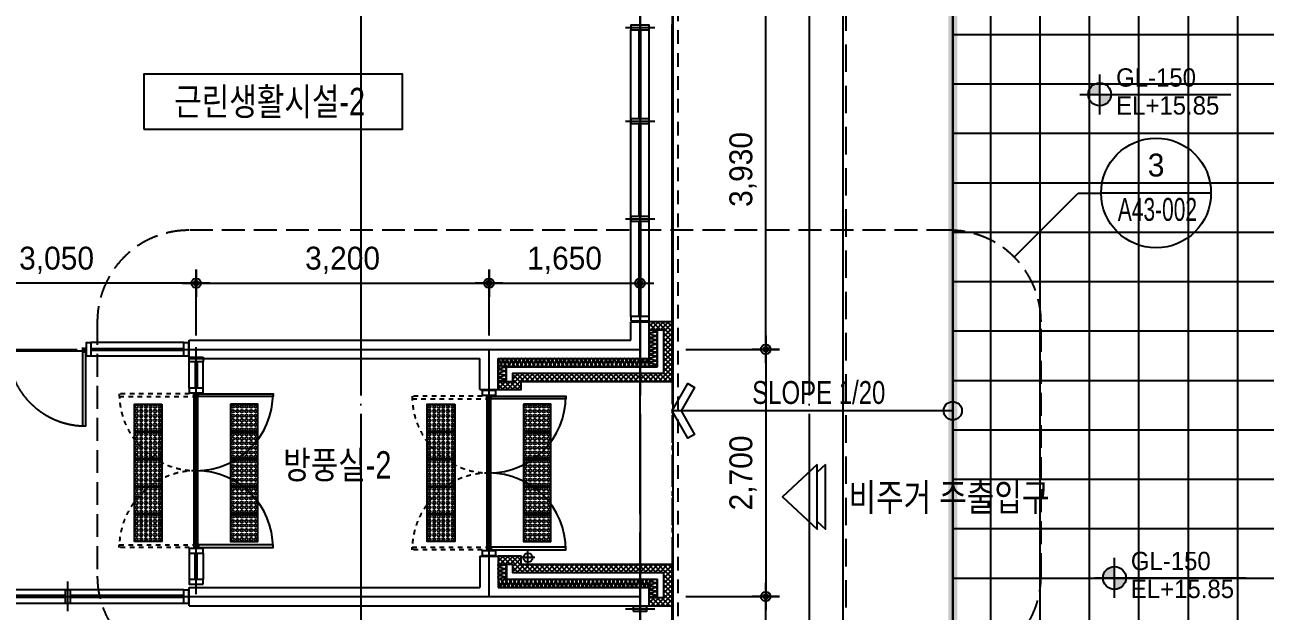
# Model space of a CAD drawing. Header units: millimetres. Extents: x 0 to 1390178, y 0 to 110113.
# Drawn here: x 473250 to 486803, y 38241 to 44646 of the extents above; entities that cross this region are included whole.
import ezdxf
from ezdxf.enums import TextEntityAlignment as Align
from ezdxf.xclip import XClip

# ---------------------------------------------------------------- set-up
doc = ezdxf.new("R2018")
doc.units = ezdxf.units.MM
doc.header["$LTSCALE"] = 100
doc.header["$XCLIPFRAME"] = 0
for name, pattern in [('HID2', [3.5, 2.5, -1]), ('X - 평면도$0$CEN', [62, 60, -1, 0, -1]), ('X - 평면도$0$H1', [1, 0.5, -0.5]), ('X - 평면도$0$HD', [2.5, 1.5, -1]), ('X - 평면도$0$HID', [1.5, 1, -0.5]), ('X - 평면도$0$PHANTOM2', [50, 40, -2, 2, -2, 2, -2])]:
    doc.linetypes.add(name, pattern=pattern)
doc.layers.get('DEFPOINTS').update_dxf_attribs({"color": 145})
for name, color, linetype in [('AA-XXXX-DIMS', 7, 'Continuous'), ('AA-XXXX-SYMB', 7, 'Continuous'), ('AA-XXXX-TEXT', 3, 'Continuous'), ('DIM', 7, 'Continuous'), ('ROM', 7, 'Continuous'), ('SM2', 3, 'Continuous'), ('sm3', 3, 'HID2'), ('SYM', 7, 'Continuous'), ('X - LAND$0$03-사철나무', 8, 'Continuous'), ('X - SHEET$0$AA-BORD-TEXT', 3, 'Continuous'), ('X - 평면도$0$$0$03-사철나무', 8, 'Continuous'), ('X - 평면도$0$0-구역계', 1, 'Continuous'), ('X - 평면도$0$0-조경패턴', 9, 'Continuous'), ('X - 평면도$0$253', 253, 'Continuous'), ('X - 평면도$0$A-CEN', 1, 'X - 평면도$0$CEN'), ('X - 평면도$0$A-grid', 7, 'Continuous'), ('X - 평면도$0$A-INS', 9, 'Continuous'), ('X - 평면도$0$AA-DWXM-WIND', 4, 'Continuous'), ('X - 평면도$0$AA-EL-PCN8', 8, 'Continuous'), ('X - 평면도$0$AA-FLXS-OTHR', 4, 'Continuous'), ('X - 평면도$0$AA-WAXM-BRCK', 3, 'Continuous'), ('X - 평면도$0$AA-WAXM-CONC', 2, 'Continuous'), ('X - 평면도$0$AA-XXXX-CNTL', 1, 'X - 평면도$0$CEN'), ('X - 평면도$0$CEN', 1, 'X - 평면도$0$CEN'), ('X - 평면도$0$H7', 7, 'X - 평면도$0$HID'), ('X - 평면도$0$상부외곽선', 7, 'X - 평면도$0$HID'), ('X - 평면도$0$연속지적도', 7, 'Continuous'), ('X - 평면도$0$장애인관련', 8, 'Continuous'), ('X - 평면도$0$점형블럭', 8, 'Continuous')]:
    doc.layers.add(name, color=color, linetype=linetype)
for name, color, linetype, plot in [('X - LAND$0$DEFPOINT', 163, 'Continuous', False), ('X - 평면도$0$$0$DEFPOINT', 163, 'Continuous', False), ('X - 평면도$0$AA-GUIDE-실명', 125, 'Continuous', False), ('X - 평면도$0$DEFPOINT', 163, 'Continuous', False)]:
    doc.layers.add(name, color=color, linetype=linetype, plot=plot)
doc.layers.add('X - 평면도$0$A-door', color=4, linetype='Continuous', lineweight=25)
doc.styles.add('$4$HAUD01', font='Dotum.ttf')
doc.styles.add('HAUD01', font='Dotum.ttf')
doc.styles.get("Standard").update_dxf_attribs({"font": 'Dotum.ttf'})
doc.styles.add('X - SHEET$0$HAUD01', font='Dotum.ttf')
doc.styles.add('X - 평면도$0$HAUD01', font='Dotum.ttf')
doc.styles.add('돋움', font='Dotum.ttf')
doc.dimstyles.new('HAUD-80', dxfattribs={"dimscale": 100, "dimtxt": 2.5, "dimasz": 0.5, "dimexe": 0, "dimexo": 1.5, "dimgap": 1, "dimtad": 1, "dimdec": 0, "dimdsep": 46, "dimlunit": 6, "dimtxsty": 'HAUD01', "dimblk": 'Z_DOT', "dimcen": 2.5, "dimdle": 1.5, "dimclrd": 7, "dimclre": 7, "dimclrt": 4, "dimadec": 0, "dimazin": 0, "dimtfac": 1, "dimtdec": 0, "dimtix": 1, "dimtmove": 2, "dimatfit": 3, "dimfxl": 1, "dimtvp": 1, "dimtolj": 1, "dimtzin": 0, "dimarcsym": 0})
pattern_1 = [(45, (-943193, 374193), (-26.9407684, 26.9407684), []), (135, (-943193, 374193), (-26.9407684, -26.9407684), [])]

# ---------------------------------------------------------------- blocks, each defined once
blk = doc.blocks.new('X - SHEET$0$HAUDsheetV')
at = {"layer": 'X - SHEET$0$AA-BORD-TEXT', "color": 3, "style": 'X - SHEET$0$HAUD01'}
for tag, p in [('PJCode', (786, 567.94)), ('작성자', (786.11, 194.82)), ('검토자', (786.11, 181.82)), ('최종검토자', (786.11, 168.82)), ('승인자', (786.11, 155.82)), ('일자', (786.83, 144.02)), ('개정번호', (812, 65.92))]:
    blk.add_attdef(tag, text='', height=3, dxfattribs=at).set_placement(p, align=Align.MIDDLE_CENTER)
at = {"layer": 'X - SHEET$0$AA-BORD-TEXT', "color": 3, "lineweight": 30, "flags": 104}
blk.add_attdef('PJTitle', text='', height=4, dxfattribs=at).set_placement((787.25, 536.62), align=Align.MIDDLE_CENTER)
blk = doc.blocks.new('X - SHEET')
ref = blk.add_blockref('X - SHEET$0$HAUDsheetV', (-100, 0), dxfattribs=dict(xscale=100, yscale=100, zscale=100))
lines = blk.add_mtext('중랑구 상봉동 116-49번지 일원 2030 청년주택 \\P신축공사', dxfattribs={"layer": 'X - SHEET$0$AA-BORD-TEXT', "color": 3, "insert": (78625, 53662), "char_height": 5056.52, "attachment_point": 1})
ref.add_attrib('PJTitle', '', (78625, 53662), dxfattribs={"flags": 104}).embed_mtext(lines)
blk = doc.blocks.new('$0$C1E7A367F')
at = {"layer": 'SYM'}
h = blk.add_hatch(color=256, dxfattribs=at)
h.paths.add_polyline_path([(-800, 0), (0, 0), (0, 800, 0.414214)])
h.paths.add_polyline_path([(0, 0), (0, -800, 0.414214), (800, 0)])
for p, q in [((0, -1400), (0, 1400)), ((-1400, 0), (9181, 0))]:
    blk.add_line(p, q, dxfattribs=at)
blk.add_circle((0, 0), 800, dxfattribs=at)
blk = doc.blocks.new('A$Cfc23730a')
for points in [[(570, 529), (0, 0), (570, -529), (570, 529)], [(705, 529), (570, 403)], [(570, -403), (705, -529), (705, 529)]]:
    blk.add_lwpolyline(points)
blk = doc.blocks.new('X - 평면도$0$A$C80b97300')
at = {"layer": 'X - 평면도$0$0-조경패턴'}
h = blk.add_hatch(dxfattribs=at)
h.set_pattern_fill('ANSI37', color=253, scale=170, angle=-27.4755)
h.set_pattern_definition([(17.52454, (12438.4, 311079.4), (-162.5264, 514.6992), []), (107.52454, (12438.4, 311079.4), (-514.6992, -162.5264), [])])
edge = h.paths.add_edge_path()
edge.add_arc((140156, 55413), 5944, 202.8079, 286.0371)
edge.add_line((141798, 49701), (141800, 49693))
edge.add_line((141800, 49693), (142201, 49817))
edge.add_line((142201, 49817), (150139, 52333))
edge.add_line((150139, 52333), (153791, 53973))
edge.add_line((153791, 53973), (159447, 55843))
edge.add_line((159447, 55843), (163892, 57218))
edge.add_line((163892, 57218), (167156, 58253))
edge.add_line((167156, 58253), (178416, 61829))
edge.add_line((178416, 61829), (178606, 61890))
edge.add_line((178606, 61890), (177114, 66617))
edge.add_line((177114, 66617), (159778, 61131))
edge.add_line((159778, 61131), (134641, 53194))
edge.add_line((134641, 53194), (134677, 53109))
edge = h.paths.add_edge_path()
edge.add_arc((121506, 49587), 6000, -62.5561, 12.5919)
edge.add_line((127361, 50895), (126247, 50543))
edge.add_line((126247, 50543), (111187, 45790))
edge.add_line((111187, 45790), (109802, 45353))
edge.add_line((109802, 45353), (98368, 41804))
edge.add_line((98368, 41804), (96995, 41377))
edge.add_line((96995, 41377), (98648, 36143))
edge.add_line((98648, 36143), (99632, 36446))
edge.add_line((99632, 36446), (110328, 39759))
edge.add_line((110328, 39759), (114884, 41242))
edge.add_line((114884, 41242), (123491, 43955))
edge.add_arc((121688, 49678), 6000, 287.4928, 295.5007)
at = {"layer": 'X - 평면도$0$DEFPOINT'}
blk.add_lwpolyline([(159778, 61131), (159778, 61131), (126247, 50543), (117552, 69514), (112287, 67315), (106427, 84785), (99926, 82972), (96607, 93676), (102860, 95418), (120049, 99664), (127006, 101294), (135152, 103816), (143267, 106051), (150522, 89247), (152970, 82523), (154689, 77528), (159778, 61131)], dxfattribs=at)
at = {"layer": 'X - 평면도$0$연속지적도'}
blk.add_lwpolyline([(98368, 41804), (109802, 45353), (111187, 45790), (126247, 50543), (159060, 60904), (159778, 61131), (183067, 68501)], dxfattribs=at)
blk = doc.blocks.new('*U864')
at = {"layer": 'X - 평면도$0$A-door', "color": 9}
for p, q in [((-850, 20), (850, 20)), ((-850, -20), (850, -20))]:
    blk.add_line(p, q, dxfattribs=at)
at = {"layer": 'X - 평면도$0$A-door', "linetype": 'X - 평면도$0$H1'}
for points in [[(-840, -25), (-840, 840), (-810, 840), (-810, -25)], [(840, -25), (840, 840), (810, 840), (810, -25)]]:
    blk.add_lwpolyline(points, close=True, dxfattribs=at)
at = {"layer": 'X - 평면도$0$A-door'}
for points in [[(-900, -75), (-850, -75), (-850, 75), (-900, 75)], [(-840, 25), (-840, -840), (-810, -840), (-810, 25)], [(840, 25), (840, -840), (810, -840), (810, 25)], [(850, 75), (850, -75), (900, -75), (900, 75)]]:
    blk.add_lwpolyline(points, close=True, dxfattribs=at)
for centre in [(-825, 0), (825, 0)]:
    blk.add_circle(centre, 5, dxfattribs=at)
at = {"layer": 'X - 평면도$0$A-door', "color": 1, "linetype": 'X - 평면도$0$H1'}
for centre, start, end in [((-840, 0), 0, 90), ((840, 0), 90, 180)]:
    blk.add_arc(centre, 840, start, end, dxfattribs=at)
at = {"layer": 'X - 평면도$0$A-door', "color": 1}
for centre, start, end in [((-840, 0), 270, 0), ((840, 0), 180, 270)]:
    blk.add_arc(centre, 840, start, end, dxfattribs=at)
blk = doc.blocks.new('X - 평면도$0$A$C417b76ca')
at = {"layer": 'X - 평면도$0$AA-DWXM-WIND', "color": 8}
for p, q in [((775, 2050), (775, 2340)), ((925, 2050), (925, 2340)), ((775, 250), (775, -40)), ((925, 250), (925, -40))]:
    blk.add_line(p, q, dxfattribs=at)
at = {"layer": 'X - 평면도$0$AA-DWXM-WIND', "ltscale": 30}
for p, q in [((838, 2340), (838, 2050)), ((862, 2340), (862, 2050)), ((838, -40), (838, 250)), ((862, -40), (862, 250))]:
    blk.add_line(p, q, dxfattribs=at)
at = {"layer": 'X - 평면도$0$AA-DWXM-WIND', "color": 8, "ltscale": 30}
for p, q in [((844, 2340), (844, 2050)), ((856, 2340), (856, 2050)), ((844, -40), (844, 250)), ((856, -40), (856, 250))]:
    blk.add_line(p, q, dxfattribs=at)
at = {"layer": 'X - 평면도$0$AA-DWXM-WIND', "ltscale": 30}
for points in [[(925, 2390), (925, 2340), (775, 2340), (775, 2390)], [(925, -90), (925, -40), (775, -40), (775, -90)]]:
    blk.add_lwpolyline(points, close=True, dxfattribs=at)
at = {"layer": 'X - 평면도$0$CEN'}
blk.add_line((850, 2500), (850, -200), dxfattribs=at)
at = {"layer": 'X - 평면도$0$A-grid', "xscale": -1.000000000000003, "rotation": 90}
blk.add_blockref('*U864', (850, 1150), dxfattribs=at)
blk = doc.blocks.new('*U1012')
at = {"layer": 'X - 평면도$0$A-door', "color": 9}
for p, q in [((-850, 20), (850, 20)), ((-850, -20), (850, -20))]:
    blk.add_line(p, q, dxfattribs=at)
at = {"layer": 'X - 평면도$0$A-door', "linetype": 'X - 평면도$0$H1'}
for points in [[(-840, -25), (-840, 840), (-810, 840), (-810, -25)], [(840, -25), (840, 840), (810, 840), (810, -25)]]:
    blk.add_lwpolyline(points, close=True, dxfattribs=at)
at = {"layer": 'X - 평면도$0$A-door'}
for points in [[(-900, -75), (-850, -75), (-850, 75), (-900, 75)], [(-840, 25), (-840, -840), (-810, -840), (-810, 25)], [(840, 25), (840, -840), (810, -840), (810, 25)], [(850, 75), (850, -75), (900, -75), (900, 75)]]:
    blk.add_lwpolyline(points, close=True, dxfattribs=at)
for centre in [(-825, 0), (825, 0)]:
    blk.add_circle(centre, 5, dxfattribs=at)
at = {"layer": 'X - 평면도$0$A-door', "color": 1, "linetype": 'X - 평면도$0$H1'}
for centre, start, end in [((-840, 0), 0, 90), ((840, 0), 90, 180)]:
    blk.add_arc(centre, 840, start, end, dxfattribs=at)
at = {"layer": 'X - 평면도$0$A-door', "color": 1}
for centre, start, end in [((-840, 0), 270, 0), ((840, 0), 180, 270)]:
    blk.add_arc(centre, 840, start, end, dxfattribs=at)
blk = doc.blocks.new('X - 평면도$0$A$C4D1409A3')
at = {"layer": 'X - 평면도$0$점형블럭', "color": 9}
blk.add_lwpolyline([(0, 0), (300, 0), (300, 300), (0, 300)], close=True, dxfattribs=at)
at = {"layer": 'X - 평면도$0$점형블럭', "color": 252}
for centre in [(25, 275), (75, 275), (125, 275), (175, 275), (225, 275), (275, 275), (25, 225), (25, 175), (25, 125), (75, 225), (75, 175), (75, 125), (125, 225), (125, 175), (125, 125), (175, 225), (175, 175), (175, 125), (225, 225), (225, 175), (225, 125), (275, 225), (275, 175), (275, 125), (25, 75), (25, 25), (75, 75), (75, 25), (125, 75), (125, 25), (175, 75), (175, 25), (225, 75), (225, 25), (275, 75), (275, 25)]:
    blk.add_circle(centre, 15, dxfattribs=at)
blk = doc.blocks.new('X - 평면도$0$A$C131C07CB')
at = {"layer": 'X - 평면도$0$0-구역계', "color": 1, "linetype": 'X - 평면도$0$PHANTOM2', "const_width": 100, "flags": 128}
blk.add_lwpolyline([(50108, 50546), (32940, 50631), (27658, 50496), (20509, 50187), (2300, 48329), (1988, 39918), (1940, 31390), (1399, 24265), (272, 6596), (50, 108), (11256, 50), (11486, 6795), (29909, 7122), (29397, 12805), (50106, 15382)], close=True, dxfattribs=at)
at = {"layer": 'X - 평면도$0$DEFPOINT'}
for points in [[(50108, 50546), (32940, 50631), (27658, 50496), (20509, 50187), (2300, 48329), (1988, 39918), (1940, 31390), (1399, 24265), (272, 6596), (50, 108), (11256, 50), (11486, 6795), (29909, 7122), (29397, 12805), (50106, 15382)], [(48908, 49352), (32952, 49431), (27700, 49296), (20596, 48990), (3461, 47241), (3188, 39892), (3140, 31341), (2596, 24182), (1470, 6537), (1291, 1301), (10096, 1256), (10325, 7974), (28598, 8299), (28098, 13852), (48906, 16442)]]:
    blk.add_lwpolyline(points, close=True, dxfattribs=at)
blk = doc.blocks.new('X - 평면도$0$1F PL')
at = {"layer": 'X - 평면도$0$AA-WAXM-CONC'}
for p, q in [((-3517, 23891), (-3517, 24091)), ((-3517, 24091), (-3317, 24091)), ((-3317, 23691), (-3317, 24091)), ((-8342, 23691), (-8342, 23891)), ((-8342, 23891), (-3517, 23891)), ((-8342, 23691), (-5167, 23691)), ((-5167, 23351), (-5167, 23691)), ((-4967, 23691), (-3317, 23691)), ((-4967, 23351), (-4967, 23691)), ((-5167, 23351), (-4967, 23351)), ((-5167, 21531), (-5167, 21191)), ((-5167, 21531), (-4967, 21531)), ((-4967, 21531), (-4967, 21191)), ((-8342, 21191), (-5167, 21191)), ((-8342, 20991), (-8342, 21191)), ((-4967, 21191), (-3317, 21191)), ((-3317, 20991), (-3317, 21191)), ((-8342, 20991), (-3317, 20991))]:
    blk.add_line(p, q, dxfattribs=at)
blk = doc.blocks.new('X - LAND', base_point=(-475, -287))
at = {"layer": 'X - LAND$0$03-사철나무'}
blk.add_line((79582, 65743), (79582, 48643), dxfattribs=at)
at = {"layer": 'X - LAND$0$DEFPOINT'}
blk.add_lwpolyline([(82640, 68366), (65473, 68451), (60191, 68315), (53042, 68007), (34833, 66148), (34521, 57737), (34473, 49210), (33932, 42085), (32804, 24416), (32583, 17927), (43789, 17870), (44018, 24615), (62442, 24942), (61930, 30624), (82639, 33202)], close=True, dxfattribs=at)
blk = doc.blocks.new('X - 평면도$0$A$C14A644CA')
at = {"layer": 'X - 평면도$0$AA-FLXS-OTHR', "color": 1}
for p, q in [((75, 0), (-75, 0)), ((0, -75), (0, 75))]:
    blk.add_line(p, q, dxfattribs=at)
at = {"layer": 'X - 평면도$0$AA-FLXS-OTHR'}
blk.add_circle((0, 0), 50, dxfattribs=at)
at = {"layer": 'X - 평면도$0$AA-GUIDE-실명', "style": 'X - 평면도$0$HAUD01'}
blk.add_text('Ø100', height=20, dxfattribs=at).set_placement((0, 0), align=Align.MIDDLE_CENTER)
blk = doc.blocks.new('X - 평면도$0$A$C9b846ec6')
at = {"layer": 'X - 평면도$0$253'}
h = blk.add_hatch(dxfattribs=at)
h.set_pattern_fill('ANSI37', color=253, scale=12)
h.set_pattern_definition(pattern_1)
h.paths.add_polyline_path([(39750, 25500), (39500, 25500), (39500, 25410), (39660, 25410), (39660, 24940), (38010, 24940), (38010, 24850), (37850, 24850), (37850, 24760), (38100, 24760), (38100, 24850), (39750, 24850)])
h = blk.add_hatch(dxfattribs=at)
h.set_pattern_fill('ANSI37', color=253, scale=12)
h.set_pattern_definition(pattern_1)
h.paths.add_polyline_path([(39750, 22850), (38100, 22850), (38100, 22940), (37850, 22940), (37850, 22850), (38010, 22850), (38010, 22760), (39660, 22760), (39660, 22490), (39500, 22490), (39500, 22400), (39750, 22400)])
at = {"layer": 'X - 평면도$0$A-INS'}
for p, q in [((39590, 25010), (39590, 25410)), ((37940, 25010), (39590, 25010)), ((37940, 24850), (37940, 25010)), ((37940, 22850), (37940, 22690)), ((37940, 22690), (39590, 22690)), ((39590, 22490), (39590, 22690))]:
    blk.add_line(p, q, dxfattribs=at)
for points in [[(39590, 25010, 0.524856), (39566, 25027), (39524, 25016, -1.449198), (39524, 25049), (39566, 25038, 0.524856), (39590, 25055, 0.524856), (39566, 25072), (39524, 25061, -1.449198), (39524, 25094), (39566, 25083, 0.524856), (39590, 25100, 0.524856), (39566, 25117), (39524, 25106, -1.449198), (39524, 25139), (39566, 25128, 0.524856), (39590, 25145, 0.524856), (39566, 25162), (39524, 25151, -1.449198), (39524, 25184), (39566, 25173, 0.524856), (39590, 25190, 0.524856), (39566, 25207), (39524, 25196, -1.449198), (39524, 25229), (39566, 25218, 0.524856), (39590, 25235, 0.524856), (39566, 25252), (39524, 25241, -1.449198), (39524, 25274), (39566, 25263, 0.524856), (39590, 25280, 0.524856), (39566, 25297), (39524, 25286, -1.449198), (39524, 25319), (39566, 25308, 0.524856), (39590, 25325, 0.524856), (39566, 25342), (39524, 25331, -1.449198), (39524, 25364), (39566, 25353, 0.524856), (39590, 25370, 0.524856), (39566, 25387), (39524, 25376, -1.449198), (39524, 25409), (39566, 25398, 0.438173), (39589, 25410, 0.438173)], [(39500, 25100, 0.524856), (39483, 25076), (39494, 25034, -1.449198), (39461, 25034), (39472, 25076, 0.524856), (39455, 25100, 0.524856), (39438, 25076), (39449, 25034, -1.449198), (39416, 25034), (39427, 25076, 0.524856), (39410, 25100, 0.524856), (39393, 25076), (39404, 25034, -1.449198), (39371, 25034), (39382, 25076, 0.524856), (39365, 25100, 0.524856), (39348, 25076), (39359, 25034, -1.449198), (39326, 25034), (39337, 25076, 0.524856), (39320, 25100, 0.524856), (39303, 25076), (39314, 25034, -1.449198), (39281, 25034), (39292, 25076, 0.524856), (39275, 25100, 0.524856), (39258, 25076), (39269, 25034, -1.449198), (39236, 25034), (39247, 25076, 0.524856), (39230, 25100, 0.524856), (39213, 25076), (39224, 25034, -1.449198), (39191, 25034), (39202, 25076, 0.524856), (39185, 25100, 0.524856), (39168, 25076), (39179, 25034, -1.449198), (39146, 25034), (39157, 25076, 0.524856), (39140, 25100, 0.524856), (39123, 25076), (39134, 25034, -1.449198), (39101, 25034), (39112, 25076, 0.524856), (39095, 25100, 0.524856), (39078, 25076), (39089, 25034, -1.449198), (39056, 25034), (39067, 25076, 0.524856), (39050, 25100, 0.524856), (39033, 25076), (39044, 25034, -1.449198), (39011, 25034), (39022, 25076, 0.524856), (39005, 25100, 0.524856), (38988, 25076), (38999, 25034, -1.449198), (38966, 25034), (38977, 25076, 0.524856), (38960, 25100, 0.524856), (38943, 25076), (38954, 25034, -1.449198), (38921, 25034), (38932, 25076, 0.524856), (38915, 25100, 0.524856), (38898, 25076), (38909, 25034, -1.449198), (38876, 25034), (38887, 25076, 0.524856), (38870, 25100, 0.524856), (38853, 25076), (38864, 25034, -1.449198), (38831, 25034), (38842, 25076, 0.524856), (38825, 25100, 0.524856), (38808, 25076), (38819, 25034, -1.449198), (38786, 25034), (38797, 25076, 0.524856), (38780, 25100, 0.524856), (38763, 25076), (38774, 25034, -1.449198), (38741, 25034), (38752, 25076, 0.524856), (38735, 25100, 0.524856), (38718, 25076), (38729, 25034, -1.449198), (38696, 25034), (38707, 25076, 0.524856), (38690, 25100, 0.524856), (38673, 25076), (38684, 25034, -1.449198), (38651, 25034), (38662, 25076, 0.524856), (38645, 25100, 0.524856), (38628, 25076), (38639, 25034, -1.449198), (38606, 25034), (38617, 25076, 0.524856), (38600, 25100, 0.524856), (38583, 25076), (38594, 25034, -1.449198), (38561, 25034), (38572, 25076, 0.524856), (38555, 25100, 0.524856), (38538, 25076), (38549, 25034, -1.449198), (38516, 25034), (38527, 25076, 0.524856), (38510, 25100, 0.524856), (38493, 25076), (38504, 25034, -1.449198), (38471, 25034), (38482, 25076, 0.524856), (38465, 25100, 0.524856), (38448, 25076), (38459, 25034, -1.449198), (38426, 25034), (38437, 25076, 0.524856), (38420, 25100, 0.524856), (38403, 25076), (38414, 25034, -1.449198), (38381, 25034), (38392, 25076, 0.524856), (38375, 25100, 0.524856), (38358, 25076), (38369, 25034, -1.449198), (38336, 25034), (38347, 25076, 0.524856), (38330, 25100, 0.524856), (38313, 25076), (38324, 25034, -1.449198), (38291, 25034), (38302, 25076, 0.524856), (38285, 25100, 0.524856), (38268, 25076), (38279, 25034, -1.449198), (38246, 25034), (38257, 25076, 0.524856), (38240, 25100, 0.524856), (38223, 25076), (38234, 25034, -1.449198), (38201, 25034), (38212, 25076, 0.524856), (38195, 25100, 0.524856), (38178, 25076), (38189, 25034, -1.449198), (38156, 25034), (38167, 25076, 0.524856), (38150, 25100, 0.524856), (38133, 25076), (38144, 25034, -1.449198), (38111, 25034), (38122, 25076, 0.524856), (38105, 25100, 0.524856), (38088, 25076), (38099, 25034, -1.449198), (38066, 25034), (38077, 25076, 0.524856), (38060, 25100, 0.524856), (38043, 25076), (38054, 25034, -1.449198), (38021, 25034), (38032, 25076, 0.524856), (38015, 25100, 0.524856), (37998, 25076), (38009, 25034, -1.449198), (37976, 25034), (37987, 25076, 0.524856), (37970, 25100, 0.524856), (37953, 25076), (37964, 25034, -1.449198), (37931, 25034), (37942, 25076, 0.524856), (37925, 25100, 0.524856), (37908, 25076), (37919, 25034, -1.449198), (37886, 25034), (37897, 25076, 0.524856), (37880, 25100, 0.524856), (37863, 25076), (37874, 25034, -0.670755), (37850, 25012, -0.670755)], [(37940, 24850, 0.524856), (37916, 24867), (37874, 24856, -1.449198), (37874, 24889), (37916, 24878, 0.524856), (37940, 24895, 0.524856), (37916, 24912), (37874, 24901, -1.449198), (37874, 24934), (37916, 24923, 0.524856), (37940, 24940, 0.524856), (37916, 24957), (37874, 24946, -1.449198), (37874, 24979), (37916, 24968, 0.524856), (37940, 24985, 0.524856), (37916, 25002), (37874, 24991, -1.449198), (37874, 25024), (37916, 25013, 0.524856), (37940, 25030)], [(37940, 22690, 0.524856), (37916, 22707), (37874, 22696, -1.449198), (37874, 22729), (37916, 22718, 0.524856), (37940, 22735, 0.524856), (37916, 22752), (37874, 22741, -1.449198), (37874, 22774), (37916, 22763, 0.524856), (37940, 22780, 0.524856), (37916, 22797), (37874, 22786, -1.449198), (37874, 22819), (37916, 22808, 0.524856), (37940, 22825, 0.524856), (37916, 22842), (37874, 22831, -0.570208), (37850, 22850, -0.570208)], [(37850, 22600, 0.524856), (37867, 22624), (37856, 22666, -1.449198), (37889, 22666), (37878, 22624, 0.524856), (37895, 22600, 0.524856), (37912, 22624), (37901, 22666, -1.449198), (37934, 22666), (37923, 22624, 0.524856), (37940, 22600, 0.524856), (37957, 22624), (37946, 22666, -1.449198), (37979, 22666), (37968, 22624, 0.524856), (37985, 22600, 0.524856), (38002, 22624), (37991, 22666, -1.449198), (38024, 22666), (38013, 22624, 0.524856), (38030, 22600, 0.524856), (38047, 22624), (38036, 22666, -1.449198), (38069, 22666), (38058, 22624, 0.524856), (38075, 22600, 0.524856), (38092, 22624), (38081, 22666, -1.449198), (38114, 22666), (38103, 22624, 0.524856), (38120, 22600, 0.524856), (38137, 22624), (38126, 22666, -1.449198), (38159, 22666), (38148, 22624, 0.524856), (38165, 22600, 0.524856), (38182, 22624), (38171, 22666, -1.449198), (38204, 22666), (38193, 22624, 0.524856), (38210, 22600, 0.524856), (38227, 22624), (38216, 22666, -1.449198), (38249, 22666), (38238, 22624, 0.524856), (38255, 22600, 0.524856), (38272, 22624), (38261, 22666, -1.449198), (38294, 22666), (38283, 22624, 0.524856), (38300, 22600, 0.524856), (38317, 22624), (38306, 22666, -1.449198), (38339, 22666), (38328, 22624, 0.524856), (38345, 22600, 0.524856), (38362, 22624), (38351, 22666, -1.449198), (38384, 22666), (38373, 22624, 0.524856), (38390, 22600, 0.524856), (38407, 22624), (38396, 22666, -1.449198), (38429, 22666), (38418, 22624, 0.524856), (38435, 22600, 0.524856), (38452, 22624), (38441, 22666, -1.449198), (38474, 22666), (38463, 22624, 0.524856), (38480, 22600, 0.524856), (38497, 22624), (38486, 22666, -1.449198), (38519, 22666), (38508, 22624, 0.524856), (38525, 22600, 0.524856), (38542, 22624), (38531, 22666, -1.449198), (38564, 22666), (38553, 22624, 0.524856), (38570, 22600, 0.524856), (38587, 22624), (38576, 22666, -1.449198), (38609, 22666), (38598, 22624, 0.524856), (38615, 22600, 0.524856), (38632, 22624), (38621, 22666, -1.449198), (38654, 22666), (38643, 22624, 0.524856), (38660, 22600, 0.524856), (38677, 22624), (38666, 22666, -1.449198), (38699, 22666), (38688, 22624, 0.524856), (38705, 22600, 0.524856), (38722, 22624), (38711, 22666, -1.449198), (38744, 22666), (38733, 22624, 0.524856), (38750, 22600, 0.524856), (38767, 22624), (38756, 22666, -1.449198), (38789, 22666), (38778, 22624, 0.524856), (38795, 22600, 0.524856), (38812, 22624), (38801, 22666, -1.449198), (38834, 22666), (38823, 22624, 0.524856), (38840, 22600, 0.524856), (38857, 22624), (38846, 22666, -1.449198), (38879, 22666), (38868, 22624, 0.524856), (38885, 22600, 0.524856), (38902, 22624), (38891, 22666, -1.449198), (38924, 22666), (38913, 22624, 0.524856), (38930, 22600, 0.524856), (38947, 22624), (38936, 22666, -1.449198), (38969, 22666), (38958, 22624, 0.524856), (38975, 22600, 0.524856), (38992, 22624), (38981, 22666, -1.449198), (39014, 22666), (39003, 22624, 0.524856), (39020, 22600, 0.524856), (39037, 22624), (39026, 22666, -1.449198), (39059, 22666), (39048, 22624, 0.524856), (39065, 22600, 0.524856), (39082, 22624), (39071, 22666, -1.449198), (39104, 22666), (39093, 22624, 0.524856), (39110, 22600, 0.524856), (39127, 22624), (39116, 22666, -1.449198), (39149, 22666), (39138, 22624, 0.524856), (39155, 22600, 0.524856), (39172, 22624), (39161, 22666, -1.449198), (39194, 22666), (39183, 22624, 0.524856), (39200, 22600, 0.524856), (39217, 22624), (39206, 22666, -1.449198), (39239, 22666), (39228, 22624, 0.524856), (39245, 22600, 0.524856), (39262, 22624), (39251, 22666, -1.449198), (39284, 22666), (39273, 22624, 0.524856), (39290, 22600, 0.524856), (39307, 22624), (39296, 22666, -1.449198), (39329, 22666), (39318, 22624, 0.524856), (39335, 22600, 0.524856), (39352, 22624), (39341, 22666, -1.449198), (39374, 22666), (39363, 22624, 0.524856), (39380, 22600, 0.524856), (39397, 22624), (39386, 22666, -1.449198), (39419, 22666), (39408, 22624, 0.524856), (39425, 22600, 0.524856), (39442, 22624), (39431, 22666, -1.449198), (39464, 22666), (39453, 22624, 0.524856), (39470, 22600, 0.524856), (39487, 22624), (39476, 22666, -1.449198), (39509, 22666), (39498, 22624, 0.524856), (39515, 22600)], [(39590, 22490, 0.524856), (39566, 22507), (39524, 22496, -1.449198), (39524, 22529), (39566, 22518, 0.524856), (39590, 22535, 0.524856), (39566, 22552), (39524, 22541, -1.449198), (39524, 22574), (39566, 22563, 0.524856), (39590, 22580, 0.524856), (39566, 22597), (39524, 22586, -1.449198), (39524, 22619), (39566, 22608, 0.524856), (39590, 22625, 0.524856), (39566, 22642), (39524, 22631, -1.449198), (39524, 22664), (39566, 22653, 0.524856), (39590, 22670, 0.524856), (39566, 22687), (39524, 22676, -0.481283), (39500, 22690, -0.481283)]]:
    blk.add_lwpolyline(points, format="xyb", dxfattribs=at)
at = {"layer": 'X - 평면도$0$AA-WAXM-BRCK'}
for points in [[(37850, 24760), (38100, 24760), (38100, 24850), (39750, 24850), (39750, 25500), (39500, 25500)], [(37850, 24850), (38010, 24850), (38010, 24940), (39660, 24940), (39660, 25410), (39500, 25410)], [(39500, 22400), (39750, 22400), (39750, 22850), (38100, 22850), (38100, 22940), (37850, 22940)], [(39500, 22490), (39660, 22490), (39660, 22760), (38010, 22760), (38010, 22850), (37850, 22850)]]:
    blk.add_lwpolyline(points, dxfattribs=at)
blk = doc.blocks.new('*U1016')
at = {"layer": 'X - 평면도$0$A-door', "color": 9}
for p, q in [((-850, 20), (850, 20)), ((-850, -20), (850, -20))]:
    blk.add_line(p, q, dxfattribs=at)
at = {"layer": 'X - 평면도$0$A-door', "linetype": 'X - 평면도$0$H1'}
for points in [[(-840, -25), (-840, 840), (-810, 840), (-810, -25)], [(840, -25), (840, 840), (810, 840), (810, -25)]]:
    blk.add_lwpolyline(points, close=True, dxfattribs=at)
at = {"layer": 'X - 평면도$0$A-door'}
for points in [[(-900, -75), (-850, -75), (-850, 75), (-900, 75)], [(-840, 25), (-840, -840), (-810, -840), (-810, 25)], [(840, 25), (840, -840), (810, -840), (810, 25)], [(850, 75), (850, -75), (900, -75), (900, 75)]]:
    blk.add_lwpolyline(points, close=True, dxfattribs=at)
for centre in [(-825, 0), (825, 0)]:
    blk.add_circle(centre, 5, dxfattribs=at)
at = {"layer": 'X - 평면도$0$A-door', "color": 1, "linetype": 'X - 평면도$0$H1'}
for centre, start, end in [((-840, 0), 0, 90), ((840, 0), 90, 180)]:
    blk.add_arc(centre, 840, start, end, dxfattribs=at)
at = {"layer": 'X - 평면도$0$A-door', "color": 1}
for centre, start, end in [((-840, 0), 270, 0), ((840, 0), 180, 270)]:
    blk.add_arc(centre, 840, start, end, dxfattribs=at)
blk = doc.blocks.new('X - 평면도', base_point=(-475.4, -286.7))
at = {"layer": 'X - 평면도$0$$0$03-사철나무'}
blk.add_line((709582.1, 65743.1), (709582.1, 48643.1), dxfattribs=at)
at = {"layer": 'X - 평면도$0$$0$DEFPOINT'}
blk.add_lwpolyline([(712640.5, 68365.6), (695472.6, 68450.8), (690191.2, 68315.3), (683042.1, 68006.8), (664833.1, 66148.4), (664521.2, 57737.5), (664473, 49209.6), (663931.7, 42085), (662804.5, 24415.6), (662582.9, 17927.4), (673789, 17869.8), (674018.4, 24614.7), (692441.5, 24941.8), (691930.2, 30624.5), (712639.2, 33202.2)], close=True, dxfattribs=at)
at = {"layer": 'X - 평면도$0$0-구역계', "color": 6, "linetype": 'X - 평면도$0$HD'}
blk.add_line((709639.2, 32828.8), (709640.5, 68380.5), dxfattribs=at)
at = {"layer": 'X - 평면도$0$A-CEN', "color": 5}
blk.add_line((711072, 68689.6), (711072, 19243.1), dxfattribs=at)
at = {"layer": 'X - 평면도$0$AA-DWXM-WIND', "color": 8}
for p, q in [((709122, 57353.1), (709122, 60483.1)), ((709322, 57353.1), (709322, 60483.1)), ((704237, 57068.1), (703222, 57068.1)), ((704237, 56918.1), (703222, 56918.1)), ((704237, 54368.1), (701702, 54368.1)), ((704237, 54218.1), (701702, 54218.1))]:
    blk.add_line(p, q, dxfattribs=at)
at = {"layer": 'X - 평면도$0$AA-DWXM-WIND'}
for p, q in [((709212, 59511.4), (709212, 60483.1)), ((709232, 59511.4), (709232, 60483.1)), ((709212, 58444.8), (709212, 59461.4)), ((709232, 58444.8), (709232, 59461.4)), ((709212, 57353.1), (709212, 58394.8)), ((709232, 57353.1), (709232, 58394.8)), ((703222, 57003.1), (704237, 57003.1)), ((703222, 56983.1), (704237, 56983.1)), ((702944.5, 54303.1), (701702, 54303.1)), ((702944.5, 54283.1), (701702, 54283.1)), ((704237, 54303.1), (702994.5, 54303.1)), ((704237, 54283.1), (702994.5, 54283.1))]:
    blk.add_line(p, q, dxfattribs=at)
for points in [[(709122, 60483.1), (709322, 60483.1), (709322, 60533.1), (709122, 60533.1)], [(709122, 59461.4), (709322, 59461.4), (709322, 59511.4), (709122, 59511.4)], [(709122, 58394.8), (709322, 58394.8), (709322, 58444.8), (709122, 58444.8)], [(709122, 57303.1), (709322, 57303.1), (709322, 57353.1), (709122, 57353.1)], [(704237, 57068.1), (704287, 57068.1), (704287, 56918.1), (704237, 56918.1)], [(702944.5, 54368.1), (702994.5, 54368.1), (702994.5, 54218.1), (702944.5, 54218.1)], [(704237, 54368.1), (704287, 54368.1), (704287, 54218.1), (704237, 54218.1)], [(709147, 54133.1), (709297, 54133.1), (709297, 54183.1), (709147, 54183.1)]]:
    blk.add_lwpolyline(points, close=True, dxfattribs=at)
at = {"layer": 'X - 평면도$0$AA-EL-PCN8'}
for p, q in [((709572, 57293.1), (709572, 60543.1)), ((709572, 49293.1), (709572, 54193.1))]:
    blk.add_line(p, q, dxfattribs=at)
at = {"layer": 'X - 평면도$0$AA-XXXX-CNTL'}
for p, q in [((712639.2, 69763.8), (712639.2, 19243.1)), ((706172, 68689.6), (706172, 19243.1)), ((709222, 68689.6), (709222, 19243.1)), ((709222, 48993.1), (709222, 62093.1)), ((704297, 56993.1), (709222, 56993.1)), ((707572, 54293.1), (707572, 56993.1)), ((704297, 54293.1), (709222, 54293.1))]:
    blk.add_line(p, q, dxfattribs=at)
at = {"layer": 'X - 평면도$0$CEN'}
for p, q in [((678472, 56993.1), (704297, 56993.1)), ((698922, 54293.1), (704297, 54293.1))]:
    blk.add_line(p, q, dxfattribs=at)
at = {"layer": 'X - 평면도$0$DEFPOINT'}
for p, q in [((709062.9, 60508.1), (709385.3, 60508.1)), ((709062.9, 59486.4), (709385.3, 59486.4)), ((709062.9, 58419.8), (709385.3, 58419.8)), ((702969.5, 54134), (702969.5, 54456.4)), ((709062.9, 54158.1), (709385.3, 54158.1))]:
    blk.add_line(p, q, dxfattribs=at)
at = {"layer": 'X - 평면도$0$H7', "ltscale": 3}
blk.add_lwpolyline([(666122, 65186.3), (685687.1, 67073.1), (711472, 67073.1), (711472, 35476), (690572, 31923.6), (690572, 26093.1), (672522, 26093.1), (672522, 19243.1), (666122, 19243.1), (666122, 65186.3)], dxfattribs=at)
at = {"layer": 'X - 평면도$0$상부외곽선', "ltscale": 3}
blk.add_lwpolyline([(668022, 40573.1), (668022, 65723.1), (709572, 65723.1), (709572, 39263.1), (687212, 39263.1), (687212, 29123.1), (668022, 29123.1)], dxfattribs=at)
at = {"layer": 'X - 평면도$0$장애인관련', "linetype": 'X - 평면도$0$H1'}
blk.add_line((709572, 56643.1), (709572, 54643.1), dxfattribs=at)
ref = blk.add_blockref('X - 평면도$0$A$C80b97300', (722821.6, -102404.4), dxfattribs=dict(rotation=72.47546202917606))
XClip(ref).set_block_clipping_path([(94693.8409505995, 98626.5196486565), (113039.9373957263, 40526.9089176619), (162789.9645771914, 56236.4598997638), (144443.8681320646, 114336.0706307584)])
ref = blk.add_blockref('X - LAND', (629524.6, -286.7))
XClip(ref).set_block_clipping_path([(27286.2339644467, 19243.1096737642), (88213.6007375629, 68689.6188814971)])
for name, p in [('X - 평면도$0$A$C9b846ec6', (669822, 31793.1)), ('X - 평면도$0$1F PL', (712639.2, 33202.2)), ('X - 평면도$0$A$C14A644CA', (707997, 54718.1))]:
    blk.add_blockref(name, p)
at = {"layer": 'X - 평면도$0$0-구역계'}
blk.add_blockref('X - 평면도$0$A$C131C07CB', (662532.9, 17819.8), dxfattribs=at)
at = {"layer": 'X - 평면도$0$A-grid'}
ref = blk.add_blockref('*U1016', (702322, 56993.1), dxfattribs=dict(at, xscale=-1))
XClip(ref).set_block_clipping_path([(905, 80), (850, 80), (850, 20), (-845.0000000153, 19.9999999999), (-845, 79.9999999999), (-905, 79.9999999999), (-905, -80.0000000001), (-845.0000000154, -80), (-845.0000000146, -845.0000000156), (845.0000000147, -845.0000000154), (845.0000000147, -80), (905, -80)])
at = {"layer": 'X - 평면도$0$A-grid', "rotation": 90}
blk.add_blockref('*U1012', (707572, 55643.1), dxfattribs=at)
at = {"layer": 'X - 평면도$0$AA-DWXM-WIND', "xscale": -1, "rotation": 180}
blk.add_blockref('X - 평면도$0$A$C417b76ca', (703522, 56818.1), dxfattribs=at)
at = {"layer": 'X - 평면도$0$점형블럭', "xscale": -1.000000000000001, "rotation": 90}
for p in [(703997, 56393.1), (707197, 56393.1), (703997, 56093.1), (707197, 56093.1), (703997, 55793.1), (707197, 55793.1), (703997, 55493.1), (707197, 55493.1), (703997, 55193.1), (707197, 55193.1)]:
    blk.add_blockref('X - 평면도$0$A$C4D1409A3', p, dxfattribs=at)
at = {"layer": 'X - 평면도$0$점형블럭', "rotation": 270}
for p in [(704747, 56393.1), (707947, 56393.1), (704747, 56093.1), (707947, 56093.1), (704747, 55793.1), (707947, 55793.1), (704747, 55493.1), (707947, 55493.1), (704747, 55193.1), (707947, 55193.1)]:
    blk.add_blockref('X - 평면도$0$A$C4D1409A3', p, dxfattribs=at)
blk = doc.blocks.new('Z_DOT')
at = {"layer": 'DIM', "color": 0}
for p, q in [((0, -3), (0, 3)), ((-3, 0), (3, 0))]:
    blk.add_line(p, q, dxfattribs=at)
for radius in [1.05, 0.525]:
    blk.add_circle((0, 0), radius, dxfattribs=at)
blk = doc.blocks.new('*D453')
at = {"layer": 'DEFPOINTS', "color": 0, "transparency": 16777216}
for p in [(480322, 38401), (481346, 38401), (480322, 33101)]:
    blk.add_point(p, dxfattribs=at)
at = {"layer": 'DIM', "color": 7, "lineweight": -2, "transparency": 16777216}
for p, q in [((480472, 38401), (481346, 38401)), ((481346, 33151), (481346, 38351)), ((480472, 33101), (481346, 33101))]:
    blk.add_line(p, q, dxfattribs=at)
at = {"layer": 'DIM', "color": 7, "lineweight": -2, "transparency": 16777216, "xscale": 50, "yscale": 50, "zscale": 50}
for p, rotation in [((481346, 38401), 90), ((481346, 33101), 270)]:
    blk.add_blockref('Z_DOT', p, dxfattribs=dict(at, rotation=rotation))
at = {"layer": 'DIM', "color": 4, "transparency": 16777216, "insert": (481097, 35751), "char_height": 250, "attachment_point": 5, "rotation": 90, "style": 'HAUD01'}
blk.add_mtext('\\A1;5,300', dxfattribs=at)
blk = doc.blocks.new('*D454')
at = {"layer": 'DEFPOINTS', "color": 0, "transparency": 16777216}
for p in [(480322, 41101), (480322, 38401), (481346, 38401)]:
    blk.add_point(p, dxfattribs=at)
at = {"layer": 'DIM', "color": 7, "lineweight": -2, "transparency": 16777216}
for p, q in [((480472, 41101), (481346, 41101)), ((481346, 41051), (481346, 38451)), ((480472, 38401), (481346, 38401))]:
    blk.add_line(p, q, dxfattribs=at)
at = {"layer": 'DIM', "color": 7, "lineweight": -2, "transparency": 16777216, "xscale": 50, "yscale": 50, "zscale": 50}
for p, rotation in [((481346, 41101), 90), ((481346, 38401), 270)]:
    blk.add_blockref('Z_DOT', p, dxfattribs=dict(at, rotation=rotation))
at = {"layer": 'DIM', "color": 4, "transparency": 16777216, "insert": (481097, 39751), "char_height": 250, "attachment_point": 5, "rotation": 90, "style": 'HAUD01'}
blk.add_mtext('\\A1;2,700', dxfattribs=at)
blk = doc.blocks.new('*D445')
at = {"layer": 'DEFPOINTS', "color": 0, "transparency": 16777216}
for p in [(480322, 45031), (481346, 45031), (480322, 41101)]:
    blk.add_point(p, dxfattribs=at)
at = {"layer": 'DIM', "color": 7, "lineweight": -2, "transparency": 16777216}
for p, q in [((480472, 45031), (481346, 45031)), ((481346, 41151), (481346, 44981)), ((480472, 41101), (481346, 41101))]:
    blk.add_line(p, q, dxfattribs=at)
at = {"layer": 'DIM', "color": 7, "lineweight": -2, "transparency": 16777216, "xscale": 50, "yscale": 50, "zscale": 50}
for p, rotation in [((481346, 45031), 90), ((481346, 41101), 270)]:
    blk.add_blockref('Z_DOT', p, dxfattribs=dict(at, rotation=rotation))
at = {"layer": 'DIM', "color": 4, "transparency": 16777216, "insert": (481097, 43066), "char_height": 250, "attachment_point": 5, "rotation": 90, "style": 'HAUD01'}
blk.add_mtext('\\A1;3,930', dxfattribs=at)
blk = doc.blocks.new('*D471')
at = {"layer": 'DEFPOINTS', "color": 0, "transparency": 16777216}
for p in [(478322, 41824), (475122, 41101), (478322, 41101)]:
    blk.add_point(p, dxfattribs=at)
at = {"layer": 'DIM', "color": 7, "lineweight": -2, "transparency": 16777216}
for p, q in [((475122, 41251), (475122, 41824)), ((475172, 41824), (478272, 41824)), ((478322, 41251), (478322, 41824))]:
    blk.add_line(p, q, dxfattribs=at)
at = {"layer": 'DIM', "color": 7, "lineweight": -2, "transparency": 16777216, "xscale": 50, "yscale": 50, "zscale": 50, "rotation": 180}
blk.add_blockref('Z_DOT', (475122, 41824), dxfattribs=at)
at = {"layer": 'DIM', "color": 7, "lineweight": -2, "transparency": 16777216, "xscale": 50, "yscale": 50, "zscale": 50}
blk.add_blockref('Z_DOT', (478322, 41824), dxfattribs=at)
at = {"layer": 'DIM', "color": 4, "transparency": 16777216, "insert": (476722, 42074), "char_height": 250, "attachment_point": 5, "style": 'HAUD01'}
blk.add_mtext('\\A1;3,200', dxfattribs=at)
blk = doc.blocks.new('*D472')
at = {"layer": 'DEFPOINTS', "color": 0, "transparency": 16777216}
for p in [(479972, 41824), (478322, 41101), (479972, 41101)]:
    blk.add_point(p, dxfattribs=at)
at = {"layer": 'DIM', "color": 7, "lineweight": -2, "transparency": 16777216}
for p, q in [((478322, 41251), (478322, 41824)), ((478372, 41824), (479922, 41824)), ((479972, 41251), (479972, 41824))]:
    blk.add_line(p, q, dxfattribs=at)
at = {"layer": 'DIM', "color": 7, "lineweight": -2, "transparency": 16777216, "xscale": 50, "yscale": 50, "zscale": 50, "rotation": 180}
blk.add_blockref('Z_DOT', (478322, 41824), dxfattribs=at)
at = {"layer": 'DIM', "color": 7, "lineweight": -2, "transparency": 16777216, "xscale": 50, "yscale": 50, "zscale": 50}
blk.add_blockref('Z_DOT', (479972, 41824), dxfattribs=at)
at = {"layer": 'DIM', "color": 4, "transparency": 16777216, "insert": (479147, 42074), "char_height": 250, "attachment_point": 5, "style": 'HAUD01'}
blk.add_mtext('\\A1;1,650', dxfattribs=at)
blk = doc.blocks.new('*D473')
at = {"layer": 'DEFPOINTS', "color": 0, "transparency": 16777216}
for p in [(472072, 41824), (472072, 41101), (475122, 41101)]:
    blk.add_point(p, dxfattribs=at)
at = {"layer": 'DIM', "color": 7, "lineweight": -2, "transparency": 16777216}
for p, q in [((472072, 41251), (472072, 41824)), ((475072, 41824), (472122, 41824)), ((475122, 41251), (475122, 41824))]:
    blk.add_line(p, q, dxfattribs=at)
at = {"layer": 'DIM', "color": 7, "lineweight": -2, "transparency": 16777216, "xscale": 50, "yscale": 50, "zscale": 50, "rotation": 180}
blk.add_blockref('Z_DOT', (472072, 41824), dxfattribs=at)
at = {"layer": 'DIM', "color": 7, "lineweight": -2, "transparency": 16777216, "xscale": 50, "yscale": 50, "zscale": 50}
blk.add_blockref('Z_DOT', (475122, 41824), dxfattribs=at)
at = {"layer": 'DIM', "color": 4, "transparency": 16777216, "insert": (473597, 42074), "char_height": 250, "attachment_point": 5, "style": 'HAUD01'}
blk.add_mtext('\\A1;3,050', dxfattribs=at)
blk = doc.blocks.new('PL')
at = {"layer": 'SM2'}
blk.add_line((600, 0), (-600, 0), dxfattribs=at)
blk.add_circle((0, 0), 600, dxfattribs=at)
at = {"layer": 'SM2', "style": '돋움'}
for tag, p in [('1', (0, 305)), ('A-000', (15, -179))]:
    blk.add_attdef(tag, text='', height=250, dxfattribs=at).set_placement(p, align=Align.MIDDLE_CENTER)

msp = doc.modelspace()

# ---------------------------------------------------------------- block references
ref = msp.add_blockref('X - 평면도', (-229725.3, -16179.1))
XClip(ref).set_block_clipping_path([(649249.9173510048, 15892.4063044181), (733249.9173510048, 75292.406304418)])

# ---------------------------------------------------------------- next in the draw order: linework, layer by layer
at = {"layer": 'AA-XXXX-SYMB'}
msp.add_line((483389.3, 40430), (480322.1, 40429.9), dxfattribs=at)
msp.add_lwpolyline([(480322.1, 40429.9), (480494.7, 40729), (480569.1, 40686.1), (480420.9, 40429.3), (480569.1, 40172.6), (480494.7, 40129.7)], close=True, dxfattribs=at)
msp.add_circle((483389.3, 40430), 99.9, dxfattribs=at)
at = {"layer": 'ROM', "color": 0, "linetype": 'Continuous'}
msp.add_lwpolyline([(474551.5, 43507.3), (477378, 43507.3), (477378, 44107.3), (474551.5, 44107.3)], close=True, dxfattribs=at)
at = {"layer": 'SM2'}
for p, q in [((484060.9, 42108.7), (484760.9, 42808.7)), ((484760.9, 42808.7), (485010.9, 42808.7))]:
    msp.add_line(p, q, dxfattribs=at)
at = {"layer": 'sm3'}
msp.add_lwpolyline([(475041.8, 37624.3), (483353.8, 37624.3, 0.4142136), (484353.8, 38624.3), (484353.8, 41401.6, 0.4142136), (483353.8, 42401.6), (475041.8, 42401.6, 0.4142136), (474041.8, 41401.6), (474041.8, 38624.3, 0.4142136)], format="xyb", close=True, dxfattribs=at)

# ---------------------------------------------------------------- next in the draw order: block references
msp.add_blockref('X - SHEET', (336000, 0))
ref = msp.add_blockref('PL', (485610.9, 42808.7))
ref.add_attrib('A-000', 'A43-002', dxfattribs={"layer": 'SM2', "height": 250, "style": '돋움', "width": 0.7}).set_placement((485625.7, 42629.6), align=Align.MIDDLE_CENTER)
ref.add_attrib('1', '3', dxfattribs={"layer": 'SM2', "height": 250, "style": '돋움'}).set_placement((485610.9, 43113.7), align=Align.MIDDLE_CENTER)
at = {"layer": 'AA-XXXX-DIMS', "xscale": 0.6666666666666288, "yscale": 0.6666666666666288, "zscale": 0.6666666666666288}
msp.add_blockref('A$Cfc23730a', (481527.1, 39489.7), dxfattribs=at)
at = {"layer": 'SYM', "xscale": 0.1562499997671693, "yscale": 0.1562499997671693, "zscale": 0.1562499997671693}
for p in [(484995, 43885.5), (485156.2, 38604.4)]:
    msp.add_blockref('$0$C1E7A367F', p, dxfattribs=at)

# ---------------------------------------------------------------- next in the draw order: texts
at = {"layer": 'AA-XXXX-TEXT', "style": 'HAUD01', "width": 0.8}
for s, p in [('근린생활시설-2', (475924.2, 43807.3)), ('방풍실-2', (476663.8, 39838.8))]:
    msp.add_text(s, height=300, dxfattribs=at).set_placement(p, align=Align.MIDDLE_CENTER)
msp.add_text('SLOPE 1/20', height=250, dxfattribs=at).set_placement((481925.4, 40430), align=Align.BOTTOM_CENTER)
at = {"layer": 'AA-XXXX-TEXT', "color": 3, "style": 'HAUD01', "width": 0.8}
msp.add_text('비주거 주출입구', height=300, dxfattribs=at).set_placement((483348.3, 39489.7), align=Align.MIDDLE)
at = {"layer": 'SYM', "color": 7, "style": '$4$HAUD01'}
for s, p in [('GL-150', (485174.2, 43910.5)), ('EL+15.85', (485174.2, 43605.4)), ('GL-150', (485335.4, 38629.4)), ('EL+15.85', (485335.4, 38324.3))]:
    msp.add_text(s, height=200, dxfattribs=at).set_placement(p, align=Align.BOTTOM_LEFT)

# ---------------------------------------------------------------- next in the draw order: dimensions: what is measured, and where the dimension line sits
at = {"layer": 'DIM'}
for base, p1, p2, angle, picture, middle in [((481345.8, 45030.7), (480322.1, 41100.7), (480322.1, 45030.7), 270, '*D445', (481096.6, 43065.7)), ((481345.8, 38400.7), (480322.1, 41100.7), (480322.1, 38400.7), 90, '*D454', (481096.6, 39750.7)), ((481345.8, 38400.7), (480322.1, 33100.7), (480322.1, 38400.7), 270, '*D453', (481096.6, 35750.7))]:
    dim = msp.add_linear_dim(base=base, p1=p1, p2=p2, angle=angle, dimstyle='HAUD-80', dxfattribs=at)
    dim.commit()
    dim.dimension.update_dxf_attribs({"geometry": picture, "text_midpoint": middle})
dim = msp.add_linear_dim(base=(472072.1, 41824.5), p1=(475122.1, 41100.7), p2=(472072.1, 41100.7), angle=180, dimstyle='HAUD-80', override={"dimscale": 100}, dxfattribs=at)
dim.commit()
dim.dimension.update_dxf_attribs({"geometry": '*D473', "text_midpoint": (473597.1, 42073.7)})
for base, p1, p2, picture, middle in [((478322.1, 41824.5), (475122.1, 41100.7), (478322.1, 41100.7), '*D471', (476722.1, 42073.7)), ((479972.1, 41824.5), (478322.1, 41100.7), (479972.1, 41100.7), '*D472', (479147.1, 42073.7))]:
    dim = msp.add_linear_dim(base=base, p1=p1, p2=p2, dimstyle='HAUD-80', override={"dimscale": 100}, dxfattribs=at)
    dim.commit()
    dim.dimension.update_dxf_attribs({"geometry": picture, "text_midpoint": middle})

doc.saveas('drawing.dxf')
